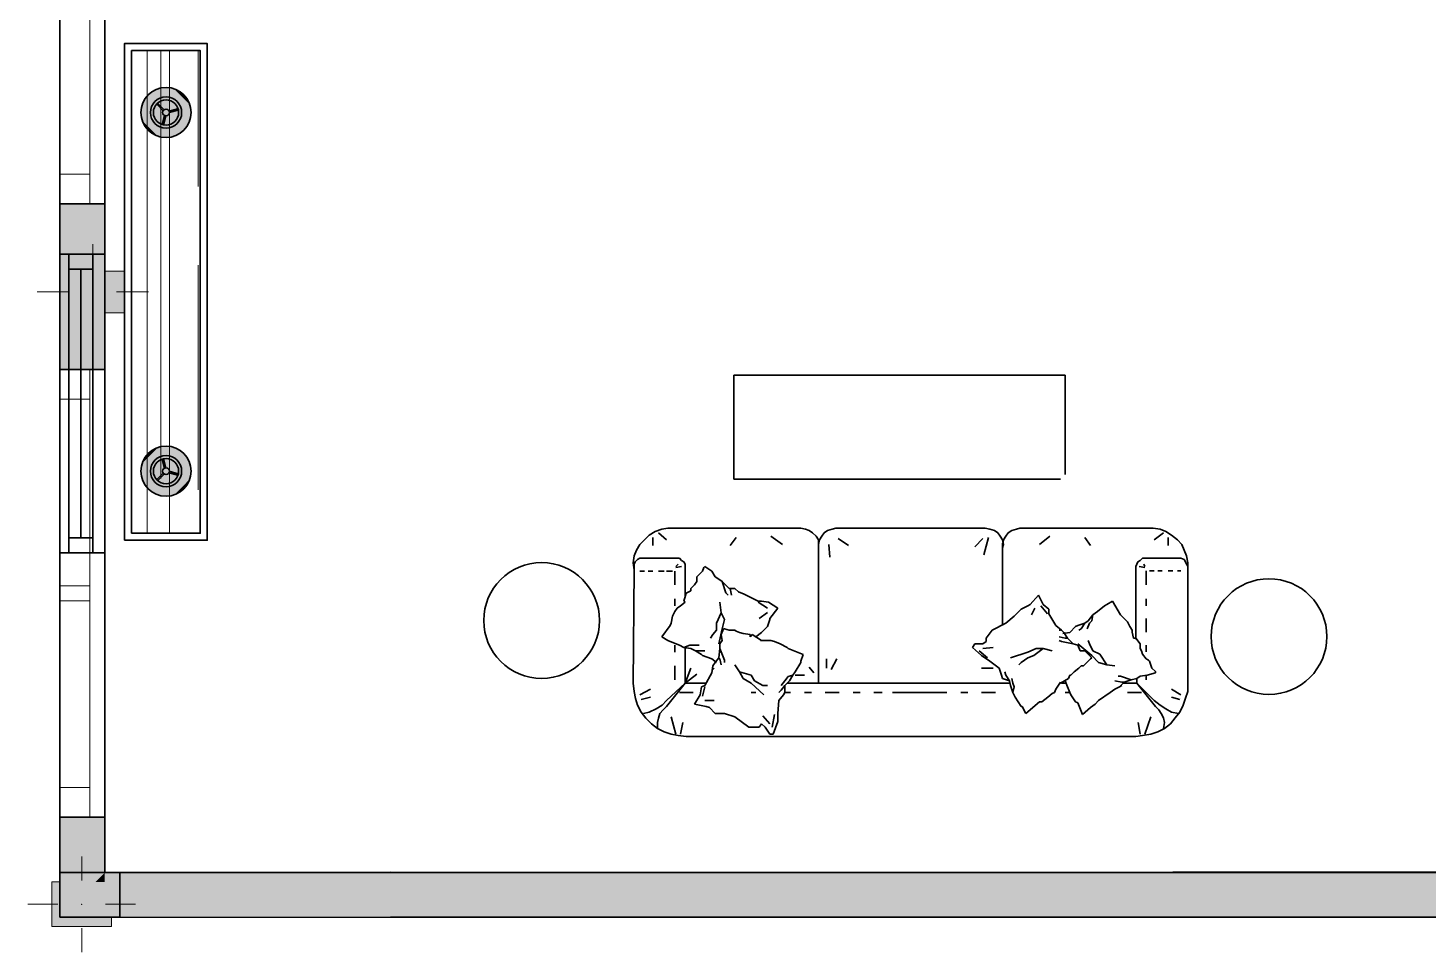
# Model space of a CAD drawing. Header units: millimetres. Extents: x -234375 to -184638, y -91483 to -70216.
# Drawn here: x -233945 to -229259, y -88902 to -85807 of the extents above; entities that cross this region are included whole.
import ezdxf

# ---------------------------------------------------------------- set-up
doc = ezdxf.new("R2010")
doc.units = ezdxf.units.MM
doc.header["$MEASUREMENT"] = 0
for name, color, linetype, lineweight in [('New_0_Pen_No__22', 8, 'Continuous', 35), ('New_0_Pen_No__7', 7, 'Continuous', 35), ('New_Archicad Windows_Pen_No__27', 7, 'Continuous', 35), ('New_Drawing & Figure_Pen_No__13', 54, 'Continuous', 18), ('New_Drawing & Figure_Pen_No__22', 8, 'Continuous', 35), ('New_Drawing & Figure_Pen_No__7', 7, 'Continuous', 35), ('New_Structural - Bearing_Pen_No__1', 7, 'Continuous', 13), ('New_Structural - Bearing_Pen_No__27', 7, 'Continuous', 35)]:
    doc.layers.add(name, color=color, linetype=linetype, lineweight=lineweight)
doc.layers.add('New_Archicad Windows', color=7, linetype='Continuous')
doc.layers.add('New_Structural - Bearing', color=7, linetype='Continuous')
for name, color, linetype, lineweight, true_color in [('New_Archicad Windows_Pen_No__23', 30, 'Continuous', 20, 0xff6600), ('New_Archicad Windows_Pen_No__3', 30, 'Continuous', 18, 0xff6600), ('New_Drawing & Figure_Pen_No__14', 42, 'Continuous', 18, 0xbd8b17), ('New_Structural - Bearing_Pen_No__160', 33, 'Continuous', 20, 0xb4a35c)]:
    doc.layers.add(name, color=color, linetype=linetype, lineweight=lineweight, true_color=true_color)

# ---------------------------------------------------------------- blocks, each defined once
blk = doc.blocks.new('Wall_37', base_point=(-220369.5, -88784.1))
at = {"layer": 'New_Structural - Bearing_Pen_No__160', "linetype": 'Continuous', "lineweight": 0, "true_color": 0x5a512e}
for points in [[(-233688.2, -88635.8), (-233838.2, -88635.9), (-233838.2, -88666.7), (-233719.1, -88666.7)], [(-233719.1, -88666.7), (-233688.2, -88666.7), (-233688.2, -88635.8)], [(-228755.4, -88635.2), (-233688.2, -88635.8), (-233688.2, -88666.7), (-233665.2, -88666.7), (-233665.2, -88785.8), (-227734.6, -88785.1), (-227734.7, -88635.1), (-228605.5, -88635.2), (-228605.5, -88784.8), (-228755.3, -88784.8)]]:
    blk.add_hatch(color=59, dxfattribs=at).paths.add_polyline_path(points)
at = {"layer": 'New_Structural - Bearing_Pen_No__27', "color": 7, "linetype": 'Continuous', "lineweight": 35, "flags": 128}
for points in [[(-233838.2, -88666.7), (-233838.2, -88635.9)], [(-228755.4, -88635.2), (-233688.2, -88635.8)], [(-233665.2, -88785.8), (-227734.6, -88785.1)]]:
    blk.add_lwpolyline(points, dxfattribs=at)
blk = doc.blocks.new('2-Sash Sliding Window_3')
at = {"layer": 'New_Archicad Windows_Pen_No__23', "color": 30, "linetype": 'Continuous', "lineweight": 20, "true_color": 0xff6600}
for p, q in [((-750, 0), (-650, 0)), ((-650, 0), (-650, -100)), ((-25, -100), (-25, 0)), ((-25, 0), (25, 0)), ((-25, 0), (25, 0)), ((25, 0), (25, -100)), ((650, -100), (650, 0)), ((650, 0), (750, 0)), ((-650, -100), (-750, -100)), ((25, -100), (-25, -100)), ((25, -100), (-25, -100)), ((750, -100), (650, -100))]:
    blk.add_line(p, q, dxfattribs=at)
at = {"layer": 'New_Archicad Windows_Pen_No__27', "color": 7, "linetype": 'Continuous', "lineweight": 35}
for p, q in [((-750, 0), (-750, 50)), ((750, 0), (750, 50)), ((-750, -100), (-750, 0)), ((-750, -100), (-750, 0)), ((750, -100), (750, 0)), ((750, -100), (750, 0))]:
    blk.add_line(p, q, dxfattribs=at)
at = {"layer": 'New_Archicad Windows_Pen_No__3', "color": 30, "linetype": 'Continuous', "lineweight": 18, "true_color": 0xff6600}
for p, q in [((-750, 50), (750, 50)), ((-650, 0), (-25, 0)), ((25, 0), (650, 0)), ((-750, -100), (750, -100)), ((-25, -100), (-650, -100)), ((650, -100), (25, -100))]:
    blk.add_line(p, q, dxfattribs=at)
blk = doc.blocks.new('Wall_49', base_point=(-233838.3, -84272.7))
at = {"layer": 'New_Structural - Bearing_Pen_No__160', "linetype": 'Continuous', "lineweight": 0, "true_color": 0x5a512e}
for points in [[(-233838.3, -84421.5), (-233838.3, -84422.7), (-233688.3, -84422.7), (-233689.4, -84421.5)], [(-233838.3, -84422.7), (-233838.3, -84896.2), (-233688.3, -84896.2), (-233688.3, -84422.7)], [(-233689.4, -84421.5), (-233688.3, -84422.7), (-233688.3, -84421.5)], [(-233838.3, -86396.2), (-233838.2, -86950.5), (-233688.2, -86950.5), (-233688.3, -86760.9), (-233834.5, -86760.9), (-233834.5, -86620.9), (-233688.3, -86620.9), (-233688.3, -86396.2)], [(-233838.2, -88450.5), (-233838.2, -88635.9), (-233688.2, -88635.8), (-233688.2, -88450.5)]]:
    blk.add_hatch(color=59, dxfattribs=at).paths.add_polyline_path(points)
at = {"layer": 'New_Structural - Bearing_Pen_No__27', "color": 7, "linetype": 'Continuous', "lineweight": 35}
for p, q in [((-233838.3, -84896.2), (-233738.3, -84896.2)), ((-233738.3, -84896.2), (-233688.3, -84896.2)), ((-233838.3, -86396.2), (-233738.3, -86396.2)), ((-233738.3, -86396.2), (-233688.3, -86396.2)), ((-233838.2, -86950.5), (-233738.2, -86950.5)), ((-233738.2, -86950.5), (-233688.2, -86950.5)), ((-233838.2, -88450.5), (-233738.2, -88450.5)), ((-233738.2, -88450.5), (-233688.2, -88450.5))]:
    blk.add_line(p, q, dxfattribs=at)
at = {"layer": 'New_Structural - Bearing_Pen_No__27', "color": 7, "linetype": 'Continuous', "lineweight": 35, "flags": 128}
for points in [[(-233838.3, -84421.5), (-233838.3, -84896.2)], [(-233688.3, -84896.2), (-233688.3, -84422.7)], [(-233838.3, -86396.2), (-233838.2, -86950.5)], [(-233688.3, -86620.9), (-233688.3, -86396.2)], [(-233688.2, -86950.5), (-233688.3, -86760.9)], [(-233838.2, -88450.5), (-233838.2, -88635.9)], [(-233688.2, -88635.8), (-233688.2, -88450.5)]]:
    blk.add_lwpolyline(points, dxfattribs=at)
at = {"layer": 'New_Archicad Windows', "color": 21, "linetype": 'Continuous', "lineweight": 18, "true_color": 0xff9955, "xscale": -0.9999999999999997, "zscale": 1000, "rotation": 270.000804812219}
blk.add_blockref('2-Sash Sliding Window_3', (-233738.3, -85646.2), dxfattribs=at)
at = {"layer": 'New_Archicad Windows', "color": 21, "linetype": 'Continuous', "lineweight": 18, "true_color": 0xff9955, "zscale": 1000, "rotation": 270.000804812219}
blk.add_blockref('2-Sash Sliding Window_3', (-233738.2, -87700.5), dxfattribs=at)
blk = doc.blocks.new('Column_51', base_point=(-233765.2, -88741.7))
at = {"layer": 'New_Structural - Bearing_Pen_No__160', "linetype": 'Continuous', "lineweight": 0, "true_color": 0x5a512e}
for points in [[(-233865.2, -88666.7), (-233865.2, -88816.7), (-233665.2, -88816.7), (-233665.2, -88785.8), (-233688.2, -88785.8), (-233838.2, -88785.9), (-233838.2, -88666.7)], [(-233838.2, -88785.9), (-233688.2, -88785.8), (-233688.2, -88666.7), (-233719.1, -88666.7)], [(-233719.1, -88666.7), (-233838.2, -88666.7), (-233838.2, -88785.9)], [(-233665.2, -88666.7), (-233688.2, -88666.7), (-233688.2, -88785.8), (-233665.2, -88785.8)]]:
    blk.add_hatch(color=59, dxfattribs=at).paths.add_polyline_path(points)
at = {"layer": 'New_Structural - Bearing_Pen_No__1', "color": 7, "linetype": 'Continuous', "lineweight": 13}
for p, q in [((-233765.2, -88661.7), (-233765.2, -88581.7)), ((-233845.2, -88741.7), (-233945.2, -88741.7)), ((-233685.2, -88741.7), (-233585.2, -88741.7)), ((-233765.2, -88821.7), (-233765.2, -88901.7))]:
    blk.add_line(p, q, dxfattribs=at)
at = {"layer": 'New_Structural - Bearing_Pen_No__1', "color": 7, "linetype": 'Continuous', "lineweight": 13, "flags": 128}
blk.add_lwpolyline([(-233838.2, -88666.7), (-233865.2, -88666.7), (-233865.2, -88816.7), (-233665.2, -88816.7), (-233665.2, -88785.8)], dxfattribs=at)
at = {"layer": 'New_Structural - Bearing_Pen_No__1', "color": 7, "linetype": 'Continuous', "lineweight": 13}
blk.add_point((-233765.2, -88741.7), dxfattribs=at)
blk = doc.blocks.new('Column_57', base_point=(-233728.4, -86690.9))
at = {"layer": 'New_Structural - Bearing_Pen_No__160', "linetype": 'Continuous', "lineweight": 0, "true_color": 0x5a512e}
for points in [[(-233834.5, -86620.9), (-233834.5, -86760.9), (-233688.3, -86760.9), (-233688.3, -86620.9)], [(-233688.3, -86620.9), (-233688.3, -86760.9), (-233622.2, -86760.9), (-233622.2, -86620.9)]]:
    blk.add_hatch(color=59, dxfattribs=at).paths.add_polyline_path(points)
at = {"layer": 'New_Structural - Bearing_Pen_No__1', "color": 7, "linetype": 'Continuous', "lineweight": 13}
for p, q in [((-233728.4, -86610.9), (-233728.4, -86530.9)), ((-233808.4, -86690.9), (-233914.5, -86690.9)), ((-233648.4, -86690.9), (-233542.2, -86690.8)), ((-233728.4, -86770.9), (-233728.4, -86850.9))]:
    blk.add_line(p, q, dxfattribs=at)
at = {"layer": 'New_Structural - Bearing_Pen_No__1', "color": 7, "linetype": 'Continuous', "lineweight": 13, "flags": 128}
blk.add_lwpolyline([(-233688.3, -86760.9), (-233622.2, -86760.9), (-233622.2, -86620.9), (-233688.3, -86620.9)], dxfattribs=at)
at = {"layer": 'New_Structural - Bearing_Pen_No__1', "color": 7, "linetype": 'Continuous', "lineweight": 13}
blk.add_point((-233728.4, -86690.9), dxfattribs=at)

msp = doc.modelspace()

# ---------------------------------------------------------------- hatches: boundary and pattern name
at = {"layer": 'New_0_Pen_No__22', "linetype": 'Continuous', "lineweight": 35}
for points in [[(-233543, -86031), (-233552.5, -86042.7), (-233424.2, -86149.8)], [(-233531.3, -86020.7), (-233543, -86031), (-233413.9, -86138)], [(-233413.9, -86138), (-233543, -86031), (-233424.2, -86149.8)], [(-233517.3, -86013.4), (-233531.3, -86020.7), (-233406.6, -86124.1)], [(-233406.6, -86124.1), (-233531.3, -86020.7), (-233413.9, -86138)], [(-233502.7, -86008.2), (-233517.3, -86013.4), (-233401.5, -86109.4)], [(-233401.5, -86109.4), (-233517.3, -86013.4), (-233406.6, -86124.1)], [(-233487.3, -86006.8), (-233502.7, -86008.2), (-233399.3, -86094)], [(-233399.3, -86094), (-233502.7, -86008.2), (-233401.5, -86109.4)], [(-233471.9, -86006.8), (-233487.3, -86006.8), (-233400, -86078.6)], [(-233400, -86078.6), (-233487.3, -86006.8), (-233399.3, -86094)], [(-233456.5, -86010.4), (-233471.9, -86006.8), (-233403.7, -86063.9)], [(-233403.7, -86063.9), (-233471.9, -86006.8), (-233400, -86078.6)], [(-233442.5, -86017), (-233456.5, -86010.4), (-233409.5, -86049.3)], [(-233409.5, -86049.3), (-233456.5, -86010.4), (-233403.7, -86063.9)], [(-233429.3, -86025.8), (-233442.5, -86017), (-233418.3, -86036.8)], [(-233418.3, -86036.8), (-233442.5, -86017), (-233409.5, -86049.3)], [(-233565, -86071.3), (-233567.2, -86086.7), (-233463.8, -86172.5)], [(-233463.8, -86172.5), (-233567.2, -86086.7), (-233479.2, -86174.7)], [(-233567.2, -86086.7), (-233566.5, -86102.1), (-233479.2, -86174.7)], [(-233560.6, -86056.6), (-233565, -86071.3), (-233449.1, -86167.4)], [(-233449.1, -86167.4), (-233565, -86071.3), (-233463.8, -86172.5)], [(-233552.5, -86042.7), (-233560.6, -86056.6), (-233435.9, -86160)], [(-233435.9, -86160), (-233560.6, -86056.6), (-233449.1, -86167.4)], [(-233424.2, -86149.8), (-233552.5, -86042.7), (-233435.9, -86160)], [(-233479.2, -86174.7), (-233566.5, -86102.1), (-233495.3, -86174)], [(-233566.5, -86102.1), (-233562.8, -86117.5), (-233495.3, -86174)], [(-233495.3, -86174), (-233562.8, -86117.5), (-233510, -86170.3)], [(-233562.8, -86117.5), (-233556.9, -86131.4), (-233510, -86170.3)], [(-233510, -86170.3), (-233556.9, -86131.4), (-233524.7, -86163.7)], [(-233556.9, -86131.4), (-233548.1, -86143.9), (-233524.7, -86163.7)], [(-233524.7, -86163.7), (-233548.1, -86143.9), (-233537.1, -86154.9)], [(-233463.7, -87209.4), (-233479.1, -87207.2), (-233567.1, -87295.2)], [(-233567.1, -87295.2), (-233479.1, -87207.2), (-233566.4, -87279.8)], [(-233564.9, -87310.6), (-233463.7, -87209.4), (-233567.1, -87295.2)], [(-233479.1, -87207.2), (-233495.3, -87208), (-233566.4, -87279.8)], [(-233566.4, -87279.8), (-233495.3, -87208), (-233562.7, -87264.4)], [(-233449.1, -87214.6), (-233463.7, -87209.4), (-233564.9, -87310.6)], [(-233495.3, -87208), (-233509.9, -87211.6), (-233562.7, -87264.4)], [(-233562.7, -87264.4), (-233509.9, -87211.6), (-233556.9, -87250.5)], [(-233509.9, -87211.6), (-233524.6, -87218.2), (-233556.9, -87250.5)], [(-233560.5, -87325.3), (-233449.1, -87214.6), (-233564.9, -87310.6)], [(-233435.9, -87221.9), (-233449.1, -87214.6), (-233560.5, -87325.3)], [(-233552.5, -87339.2), (-233435.9, -87221.9), (-233560.5, -87325.3)], [(-233556.9, -87250.5), (-233524.6, -87218.2), (-233548.1, -87238)], [(-233424.1, -87232.2), (-233435.9, -87221.9), (-233552.5, -87339.2)], [(-233542.9, -87351), (-233424.1, -87232.2), (-233552.5, -87339.2)], [(-233524.6, -87218.2), (-233537.1, -87227), (-233548.1, -87238)], [(-233413.9, -87243.9), (-233424.1, -87232.2), (-233542.9, -87351)], [(-233531.2, -87361.2), (-233413.9, -87243.9), (-233542.9, -87351)], [(-233406.5, -87257.8), (-233413.9, -87243.9), (-233531.2, -87361.2)], [(-233517.3, -87368.6), (-233406.5, -87257.8), (-233531.2, -87361.2)], [(-233401.4, -87272.5), (-233406.5, -87257.8), (-233517.3, -87368.6)], [(-233502.6, -87373.7), (-233401.4, -87272.5), (-233517.3, -87368.6)], [(-233399.2, -87287.9), (-233401.4, -87272.5), (-233502.6, -87373.7)], [(-233487.2, -87375.9), (-233399.2, -87287.9), (-233502.6, -87373.7)], [(-233399.9, -87303.3), (-233399.2, -87287.9), (-233487.2, -87375.9)], [(-233471.8, -87375.2), (-233399.9, -87303.3), (-233487.2, -87375.9)], [(-233403.6, -87318), (-233399.9, -87303.3), (-233471.8, -87375.2)], [(-233456.4, -87371.5), (-233403.6, -87318), (-233471.8, -87375.2)], [(-233409.5, -87332.6), (-233403.6, -87318), (-233456.4, -87371.5)], [(-233442.5, -87364.9), (-233409.5, -87332.6), (-233456.4, -87371.5)], [(-233418.3, -87345.1), (-233409.5, -87332.6), (-233442.5, -87364.9)], [(-233429.3, -87356.1), (-233418.3, -87345.1), (-233442.5, -87364.9)]]:
    msp.add_hatch(color=8, dxfattribs=at).paths.add_polyline_path(points)
at = {"layer": 'New_Drawing & Figure_Pen_No__22', "linetype": 'Continuous', "lineweight": 35}
for points in [[(-233543, -86031), (-233552.5, -86042.7), (-233424.2, -86149.8)], [(-233531.3, -86020.7), (-233543, -86031), (-233413.9, -86138)], [(-233413.9, -86138), (-233543, -86031), (-233424.2, -86149.8)], [(-233517.3, -86013.4), (-233531.3, -86020.7), (-233406.6, -86124.1)], [(-233406.6, -86124.1), (-233531.3, -86020.7), (-233413.9, -86138)], [(-233502.7, -86008.2), (-233517.3, -86013.4), (-233401.5, -86109.4)], [(-233401.5, -86109.4), (-233517.3, -86013.4), (-233406.6, -86124.1)], [(-233487.3, -86006.8), (-233502.7, -86008.2), (-233399.3, -86094)], [(-233399.3, -86094), (-233502.7, -86008.2), (-233401.5, -86109.4)], [(-233471.9, -86006.8), (-233487.3, -86006.8), (-233400, -86078.6)], [(-233400, -86078.6), (-233487.3, -86006.8), (-233399.3, -86094)], [(-233456.5, -86010.4), (-233471.9, -86006.8), (-233403.7, -86063.9)], [(-233403.7, -86063.9), (-233471.9, -86006.8), (-233400, -86078.6)], [(-233442.5, -86017), (-233456.5, -86010.4), (-233409.5, -86049.3)], [(-233409.5, -86049.3), (-233456.5, -86010.4), (-233403.7, -86063.9)], [(-233429.3, -86025.8), (-233442.5, -86017), (-233418.3, -86036.8)], [(-233418.3, -86036.8), (-233442.5, -86017), (-233409.5, -86049.3)], [(-233565, -86071.3), (-233567.2, -86086.7), (-233463.8, -86172.5)], [(-233463.8, -86172.5), (-233567.2, -86086.7), (-233479.2, -86174.7)], [(-233567.2, -86086.7), (-233566.5, -86102.1), (-233479.2, -86174.7)], [(-233560.6, -86056.6), (-233565, -86071.3), (-233449.1, -86167.4)], [(-233449.1, -86167.4), (-233565, -86071.3), (-233463.8, -86172.5)], [(-233552.5, -86042.7), (-233560.6, -86056.6), (-233435.9, -86160)], [(-233435.9, -86160), (-233560.6, -86056.6), (-233449.1, -86167.4)], [(-233424.2, -86149.8), (-233552.5, -86042.7), (-233435.9, -86160)], [(-233479.2, -86174.7), (-233566.5, -86102.1), (-233495.3, -86174)], [(-233566.5, -86102.1), (-233562.8, -86117.5), (-233495.3, -86174)], [(-233495.3, -86174), (-233562.8, -86117.5), (-233510, -86170.3)], [(-233562.8, -86117.5), (-233556.9, -86131.4), (-233510, -86170.3)], [(-233510, -86170.3), (-233556.9, -86131.4), (-233524.7, -86163.7)], [(-233556.9, -86131.4), (-233548.1, -86143.9), (-233524.7, -86163.7)], [(-233524.7, -86163.7), (-233548.1, -86143.9), (-233537.1, -86154.9)], [(-233463.7, -87209.4), (-233479.1, -87207.2), (-233567.1, -87295.2)], [(-233567.1, -87295.2), (-233479.1, -87207.2), (-233566.4, -87279.8)], [(-233564.9, -87310.6), (-233463.7, -87209.4), (-233567.1, -87295.2)], [(-233479.1, -87207.2), (-233495.3, -87208), (-233566.4, -87279.8)], [(-233566.4, -87279.8), (-233495.3, -87208), (-233562.7, -87264.4)], [(-233449.1, -87214.6), (-233463.7, -87209.4), (-233564.9, -87310.6)], [(-233495.3, -87208), (-233509.9, -87211.6), (-233562.7, -87264.4)], [(-233562.7, -87264.4), (-233509.9, -87211.6), (-233556.9, -87250.5)], [(-233509.9, -87211.6), (-233524.6, -87218.2), (-233556.9, -87250.5)], [(-233560.5, -87325.3), (-233449.1, -87214.6), (-233564.9, -87310.6)], [(-233435.9, -87221.9), (-233449.1, -87214.6), (-233560.5, -87325.3)], [(-233552.5, -87339.2), (-233435.9, -87221.9), (-233560.5, -87325.3)], [(-233556.9, -87250.5), (-233524.6, -87218.2), (-233548.1, -87238)], [(-233424.1, -87232.2), (-233435.9, -87221.9), (-233552.5, -87339.2)], [(-233542.9, -87351), (-233424.1, -87232.2), (-233552.5, -87339.2)], [(-233524.6, -87218.2), (-233537.1, -87227), (-233548.1, -87238)], [(-233413.9, -87243.9), (-233424.1, -87232.2), (-233542.9, -87351)], [(-233531.2, -87361.2), (-233413.9, -87243.9), (-233542.9, -87351)], [(-233406.5, -87257.8), (-233413.9, -87243.9), (-233531.2, -87361.2)], [(-233517.3, -87368.6), (-233406.5, -87257.8), (-233531.2, -87361.2)], [(-233401.4, -87272.5), (-233406.5, -87257.8), (-233517.3, -87368.6)], [(-233502.6, -87373.7), (-233401.4, -87272.5), (-233517.3, -87368.6)], [(-233399.2, -87287.9), (-233401.4, -87272.5), (-233502.6, -87373.7)], [(-233487.2, -87375.9), (-233399.2, -87287.9), (-233502.6, -87373.7)], [(-233399.9, -87303.3), (-233399.2, -87287.9), (-233487.2, -87375.9)], [(-233471.8, -87375.2), (-233399.9, -87303.3), (-233487.2, -87375.9)], [(-233403.6, -87318), (-233399.9, -87303.3), (-233471.8, -87375.2)], [(-233456.4, -87371.5), (-233403.6, -87318), (-233471.8, -87375.2)], [(-233409.5, -87332.6), (-233403.6, -87318), (-233456.4, -87371.5)], [(-233442.5, -87364.9), (-233409.5, -87332.6), (-233456.4, -87371.5)], [(-233418.3, -87345.1), (-233409.5, -87332.6), (-233442.5, -87364.9)], [(-233429.3, -87356.1), (-233418.3, -87345.1), (-233442.5, -87364.9)]]:
    msp.add_hatch(color=8, dxfattribs=at).paths.add_polyline_path(points)

# ---------------------------------------------------------------- linework, layer by layer
at = {"layer": 'New_0_Pen_No__7', "color": 7, "linetype": 'Continuous', "lineweight": 35}
for p, q in [((-233838.3, -86564.9), (-233838.4, -85418.8)), ((-233688.3, -86564.9), (-233688.4, -85418.8)), ((-233688.3, -86564.9), (-233838.4, -86564.9)), ((-233688.3, -87564.9), (-233838.3, -87564.9)), ((-233838.2, -88634.9), (-233838.3, -87564.9)), ((-233688.2, -88634.9), (-233688.3, -87564.9)), ((-232732.4, -88634.8), (-233688.2, -88634.9)), ((-230017.7, -88634.7), (-232732.4, -88634.9)), ((-226674.6, -88634.4), (-230113.2, -88634.7)), ((-232732.3, -88785.2), (-229582.3, -88784.9)), ((-229740.5, -88784.9), (-227065.8, -88784.7))]:
    msp.add_line(p, q, dxfattribs=at)
msp.add_lwpolyline([(-233838.2, -88785.2), (-233838.2, -88635.2), (-233638.2, -88635.2), (-233638.2, -88785.2)], close=True, dxfattribs=at)
for centre, radius in [((-233483.2, -86090), 84), ((-233483.2, -86090), 52.4), ((-233483.2, -86090), 42.2), ((-233483.2, -86090), 11.4), ((-233483.2, -87291.2), 84), ((-233483.2, -87291.2), 52.4), ((-233483.2, -87291.2), 42.2), ((-233483.2, -87291.2), 11.4)]:
    msp.add_circle(centre, radius, dxfattribs=at)
at = {"layer": 'New_Drawing & Figure_Pen_No__13', "color": 54, "linetype": 'Continuous', "lineweight": 18}
for p, q in [((-233688.3, -88040.9), (-233688.2, -88634.9)), ((-233688.2, -88634.9), (-231900.7, -88634.8)), ((-231900.7, -88634.8), (-230113.2, -88634.7)), ((-230241.5, -88634.8), (-228605.5, -88634.8))]:
    msp.add_line(p, q, dxfattribs=at)
at = {"layer": 'New_Drawing & Figure_Pen_No__14', "color": 42, "linetype": 'Continuous', "lineweight": 18, "true_color": 0xbd8b17}
for points in [[(-233545.9, -85882.8), (-233545.9, -87499.1)], [(-233500.5, -85882.8), (-233500.4, -87315.8)], [(-233471.9, -85882.8), (-233471.8, -87499.1)], [(-233375.1, -85882.8), (-233375, -86338.2)], [(-233375, -86601.5), (-233375, -87353.2)]]:
    msp.add_lwpolyline(points, dxfattribs=at)
at = {"layer": 'New_Drawing & Figure_Pen_No__7', "color": 7, "linetype": 'Continuous', "lineweight": 35}
for p, q in [((-233838.3, -86564.9), (-233838.4, -85418.8)), ((-233688.3, -86564.9), (-233688.4, -85418.8)), ((-233688.3, -86564.9), (-233838.4, -86564.9)), ((-233838.4, -86564.9), (-233838.3, -87564.9)), ((-233808.4, -86564.9), (-233808.3, -87564.9)), ((-233728.4, -86564.9), (-233728.3, -87564.9)), ((-233688.4, -86564.9), (-233688.3, -87564.9)), ((-233808.4, -86614.9), (-233728.4, -86614.9)), ((-233768.4, -86614.9), (-233768.3, -87514.9)), ((-231582.3, -86969.4), (-230473.5, -86969.3)), ((-231582.3, -87318.3), (-231582.3, -86969.4)), ((-230473.5, -86969.3), (-230473.5, -87302.7)), ((-230489, -87318.2), (-231582.3, -87318.3)), ((-231846.3, -87493.8), (-231823, -87486)), ((-231823, -87486), (-231846.3, -87493.8)), ((-231823, -87486), (-231803.6, -87482.2)), ((-231803.6, -87482.2), (-231823, -87486)), ((-231803.6, -87482.2), (-231357.8, -87482.1)), ((-231357.8, -87482.1), (-231803.6, -87482.2)), ((-231357.8, -87482.1), (-231342.3, -87486)), ((-231342.3, -87486), (-231357.8, -87482.1)), ((-231342.3, -87486), (-231330.6, -87489.9)), ((-231330.6, -87489.9), (-231342.3, -87486)), ((-231330.6, -87489.9), (-231319, -87497.6)), ((-231319, -87497.6), (-231330.6, -87489.9)), ((-231280.2, -87497.6), (-231268.6, -87489.9)), ((-231280.2, -87497.6), (-231268.6, -87489.9)), ((-231268.6, -87489.9), (-231253.1, -87486)), ((-231268.6, -87489.9), (-231253.1, -87486)), ((-231253.1, -87486), (-231241.5, -87482.1)), ((-231253.1, -87486), (-231241.5, -87482.1)), ((-231241.5, -87482.1), (-231067, -87482.1)), ((-231067, -87482.1), (-231241.5, -87482.1)), ((-231067, -87482.1), (-230741.4, -87482.1)), ((-230741.4, -87482.1), (-231067, -87482.1)), ((-230741.4, -87482.1), (-230725.8, -87485.9)), ((-230725.8, -87485.9), (-230741.4, -87482.1)), ((-230725.8, -87485.9), (-230710.3, -87489.8)), ((-230710.3, -87489.8), (-230725.8, -87485.9)), ((-230710.3, -87489.8), (-230698.7, -87497.6)), ((-230698.7, -87497.6), (-230710.3, -87489.8)), ((-230663.8, -87497.6), (-230652.2, -87489.8)), ((-230663.8, -87497.6), (-230652.2, -87489.8)), ((-230652.2, -87489.8), (-230636.7, -87485.9)), ((-230652.2, -87489.8), (-230636.7, -87485.9)), ((-230636.7, -87485.9), (-230625, -87482.1)), ((-230636.7, -87485.9), (-230625, -87482.1)), ((-230625, -87482.1), (-230179.2, -87482)), ((-230179.2, -87482), (-230625, -87482.1)), ((-230179.2, -87482), (-230155.9, -87485.9)), ((-230155.9, -87485.9), (-230179.2, -87482)), ((-230155.9, -87485.9), (-230136.6, -87493.6)), ((-230136.6, -87493.6), (-230155.9, -87485.9)), ((-230136.6, -87493.6), (-230117.2, -87505.3)), ((-230117.2, -87505.3), (-230136.6, -87493.6)), ((-233728.3, -87514.9), (-233808.3, -87514.9)), ((-231908.3, -87555.8), (-231896.7, -87536.4)), ((-231896.7, -87536.4), (-231908.3, -87555.8)), ((-231896.7, -87536.4), (-231881.1, -87520.9)), ((-231881.1, -87520.9), (-231896.7, -87536.4)), ((-231881.1, -87520.9), (-231865.6, -87505.4)), ((-231865.6, -87505.4), (-231881.1, -87520.9)), ((-231865.6, -87505.4), (-231846.3, -87493.8)), ((-231846.3, -87493.8), (-231865.6, -87505.4)), ((-231854, -87540.3), (-231854, -87513.2)), ((-231807.5, -87520.9), (-231834.6, -87497.7)), ((-231594.3, -87540.3), (-231574.9, -87513.2)), ((-231419.8, -87536.4), (-231458.6, -87509.3)), ((-231319, -87497.6), (-231307.4, -87509.3)), ((-231307.4, -87509.3), (-231319, -87497.6)), ((-231307.4, -87509.3), (-231299.6, -87520.9)), ((-231299.6, -87520.9), (-231307.4, -87509.3)), ((-231299.6, -87536.4), (-231295.7, -87520.9)), ((-231299.6, -87520.9), (-231299.6, -87536.4)), ((-231299.6, -87536.4), (-231299.6, -87520.9)), ((-231299.6, -87536.4), (-231295.7, -87520.9)), ((-231299.6, -87532.5), (-231299.6, -88001.6)), ((-231299.6, -87548), (-231299.6, -87536.4)), ((-231299.6, -87548), (-231299.6, -87536.4)), ((-231295.7, -87520.9), (-231288, -87509.3)), ((-231295.7, -87520.9), (-231288, -87509.3)), ((-231288, -87509.3), (-231280.2, -87497.6)), ((-231288, -87509.3), (-231280.2, -87497.6)), ((-231264.7, -87536.4), (-231260.8, -87579)), ((-231233.7, -87517), (-231198.8, -87540.3)), ((-230749.1, -87517), (-230776.2, -87544.1)), ((-230729.7, -87513.1), (-230745.2, -87571.2)), ((-230698.7, -87497.6), (-230690.9, -87509.2)), ((-230690.9, -87509.2), (-230698.7, -87497.6)), ((-230690.9, -87509.2), (-230683.2, -87520.8)), ((-230683.2, -87520.8), (-230690.9, -87509.2)), ((-230683.2, -87520.8), (-230681.3, -87528.6)), ((-230679.3, -87536.3), (-230683.2, -87520.8)), ((-230683.2, -87536.3), (-230679.3, -87520.8)), ((-230683.2, -87532.5), (-230683.2, -87807.7)), ((-230683.2, -87548), (-230679.3, -87536.3)), ((-230683.2, -87548), (-230683.2, -87536.3)), ((-230681.3, -87528.6), (-230679.3, -87520.8)), ((-230679.3, -87520.8), (-230671.6, -87509.2)), ((-230679.3, -87520.8), (-230671.6, -87509.2)), ((-230671.6, -87509.2), (-230663.8, -87497.6)), ((-230671.6, -87509.2), (-230663.8, -87497.6)), ((-230559.1, -87536.3), (-230524.2, -87509.2)), ((-230388.5, -87540.2), (-230407.9, -87513.1)), ((-230175.3, -87520.8), (-230144.3, -87497.5)), ((-230128.8, -87540.2), (-230128.8, -87513)), ((-230117.2, -87505.3), (-230097.8, -87520.8)), ((-230097.8, -87520.8), (-230117.2, -87505.3)), ((-230097.8, -87520.8), (-230082.3, -87536.3)), ((-230082.3, -87536.3), (-230097.8, -87520.8)), ((-230082.3, -87536.3), (-230074.5, -87555.7)), ((-230074.5, -87555.7), (-230082.3, -87536.3)), ((-233688.3, -87564.9), (-233838.3, -87564.9)), ((-233838.2, -88634.9), (-233838.3, -87564.9)), ((-233688.2, -88634.9), (-233688.3, -87564.9)), ((-231919.9, -87598.5), (-231916, -87575.2)), ((-231916, -87575.2), (-231919.9, -87598.5)), ((-231916, -87575.2), (-231908.3, -87555.8)), ((-231908.3, -87555.8), (-231916, -87575.2)), ((-231912.2, -87594.6), (-231904.4, -87586.8)), ((-231904.4, -87586.8), (-231896.7, -87583)), ((-231896.7, -87583), (-231888.9, -87583)), ((-231888.9, -87583), (-231877.3, -87583)), ((-231877.3, -87583), (-231784.2, -87583)), ((-231784.2, -87583), (-231772.6, -87583)), ((-231772.6, -87583), (-231764.8, -87583)), ((-231764.8, -87583), (-231757.1, -87590.7)), ((-230221.8, -87590.6), (-230214.1, -87582.8)), ((-230214.1, -87582.8), (-230206.3, -87582.8)), ((-230206.3, -87582.8), (-230198.6, -87582.8)), ((-230198.6, -87582.8), (-230101.7, -87582.8)), ((-230101.7, -87582.8), (-230093.9, -87582.8)), ((-230093.9, -87582.8), (-230086.1, -87582.8)), ((-230086.1, -87582.8), (-230074.5, -87586.7)), ((-230074.5, -87555.7), (-230066.8, -87575.1)), ((-230066.8, -87575.1), (-230074.5, -87555.7)), ((-230074.5, -87586.7), (-230070.6, -87594.4)), ((-230066.8, -87575.1), (-230062.9, -87598.3)), ((-230062.9, -87598.3), (-230066.8, -87575.1)), ((-231916, -87621.7), (-231919.9, -87598.5)), ((-231919.9, -87598.5), (-231916, -87621.7)), ((-231919.9, -88001.7), (-231916, -87621.7)), ((-231919.9, -88001.7), (-231916, -87621.7)), ((-231916, -87602.4), (-231912.2, -87594.6)), ((-231916, -87610.1), (-231916, -87602.4)), ((-231916, -87621.7), (-231916, -87610.1)), ((-231896.6, -87625.6), (-231881.1, -87625.6)), ((-231869.5, -87625.6), (-231854, -87625.6)), ((-231834.6, -87625.6), (-231815.2, -87625.6)), ((-231807.5, -87625.6), (-231788.1, -87625.6)), ((-231780.3, -87625.6), (-231780.3, -87672.1)), ((-231776.5, -87610.1), (-231768.7, -87602.3)), ((-231776.5, -87614), (-231757.1, -87610.1)), ((-231757.1, -87590.7), (-231749.3, -87594.6)), ((-231749.3, -87594.6), (-231745.5, -87602.3)), ((-231745.5, -87602.3), (-231745.5, -87610.1)), ((-231745.5, -87610.1), (-231745.4, -87621.7)), ((-231745.4, -87621.7), (-231745.4, -87714.8)), ((-231687.3, -87625.6), (-231706.7, -87645)), ((-231683.4, -87614), (-231687.3, -87625.6)), ((-231679.5, -87610.1), (-231683.4, -87614)), ((-231656.3, -87625.6), (-231679.5, -87610.1)), ((-231644.6, -87645), (-231656.3, -87625.6)), ((-230237.3, -87610), (-230233.5, -87602.2)), ((-230237.3, -87621.6), (-230237.3, -87610)), ((-230237.3, -87854.2), (-230237.3, -87621.6)), ((-230233.5, -87602.2), (-230229.6, -87594.4)), ((-230229.6, -87594.4), (-230221.8, -87590.6)), ((-230206.3, -87613.8), (-230225.7, -87610)), ((-230206.3, -87610), (-230210.2, -87602.2)), ((-230202.5, -87625.5), (-230202.4, -87672)), ((-230175.3, -87625.5), (-230190.8, -87625.5)), ((-230148.2, -87625.5), (-230163.7, -87625.5)), ((-230113.3, -87625.5), (-230128.8, -87625.5)), ((-230086.1, -87625.5), (-230097.8, -87625.5)), ((-230070.6, -87594.4), (-230066.8, -87602.2)), ((-230066.8, -87602.2), (-230062.9, -87609.9)), ((-230062.9, -87598.3), (-230062.9, -87621.6)), ((-230062.9, -87621.6), (-230062.9, -87598.3)), ((-230062.9, -87609.9), (-230062.9, -87621.6)), ((-230062.9, -87621.6), (-230062.9, -88001.5)), ((-230062.9, -87621.6), (-230062.9, -88001.5)), ((-231714.4, -87672.1), (-231726.1, -87683.8)), ((-231706.7, -87660.5), (-231714.4, -87672.1)), ((-231706.7, -87645), (-231706.7, -87652.7)), ((-231706.7, -87652.7), (-231706.7, -87660.5)), ((-231633, -87652.7), (-231644.6, -87645)), ((-231621.4, -87660.5), (-231633, -87652.7)), ((-231621.4, -87660.5), (-231609.8, -87699.2)), ((-231598.1, -87683.7), (-231621.4, -87660.5)), ((-231780.3, -87718.6), (-231780.3, -87741.9)), ((-231741.6, -87699.3), (-231749.3, -87726.4)), ((-231749.3, -87726.4), (-231745.4, -87730.3)), ((-231726.1, -87691.5), (-231741.6, -87699.3)), ((-231726.1, -87683.8), (-231726.1, -87691.5)), ((-231609.8, -87699.2), (-231602, -87707)), ((-231598.1, -87683.7), (-231578.7, -87683.7)), ((-231594.2, -87683.7), (-231598.1, -87683.7)), ((-231590.4, -87707), (-231594.2, -87683.7)), ((-231578.7, -87683.7), (-231567.1, -87695.4)), ((-231567.1, -87695.4), (-231547.7, -87703.1)), ((-231559.4, -87699.2), (-231559.4, -87699.3)), ((-231547.7, -87703.1), (-231501.2, -87726.4)), ((-231501.2, -87726.4), (-231489.6, -87726.4)), ((-231489.6, -87726.4), (-231466.3, -87730.3)), ((-230563, -87706.9), (-230590.1, -87737.9)), ((-230547.5, -87737.9), (-230563, -87706.9)), ((-230334.3, -87737.9), (-230314.9, -87726.3)), ((-230314.9, -87726.3), (-230287.7, -87772.8)), ((-230202.4, -87718.5), (-230202.4, -87741.8)), ((-231780.3, -87761.3), (-231788.1, -87776.8)), ((-231772.6, -87749.7), (-231780.3, -87761.3)), ((-231760.9, -87741.9), (-231772.6, -87749.7)), ((-231745.4, -87730.3), (-231760.9, -87741.9)), ((-231625.3, -87765.2), (-231640.8, -87800.1)), ((-231625.3, -87765.2), (-231629.1, -87730.3)), ((-231613.6, -87788.4), (-231625.3, -87765.2)), ((-231470.2, -87749.6), (-231501.2, -87730.3)), ((-231470.2, -87765.1), (-231497.3, -87784.5)), ((-231466.3, -87730.3), (-231435.3, -87749.6)), ((-231435.3, -87749.6), (-231462.4, -87784.5)), ((-230621.1, -87753.4), (-230644.4, -87776.7)), ((-230597.9, -87741.8), (-230621.1, -87753.4)), ((-230590.1, -87737.9), (-230597.9, -87741.8)), ((-230574.6, -87749.6), (-230586.2, -87772.8)), ((-230555.2, -87741.8), (-230532, -87768.9)), ((-230528.1, -87753.4), (-230547.5, -87737.9)), ((-230528.1, -87768.9), (-230528.1, -87753.4)), ((-230504.8, -87807.7), (-230528.1, -87768.9)), ((-230396.3, -87792.2), (-230380.8, -87772.8)), ((-230380.8, -87772.8), (-230384.6, -87792.2)), ((-230380.8, -87772.8), (-230365.3, -87761.2)), ((-230365.3, -87761.2), (-230342, -87741.8)), ((-230342, -87741.8), (-230334.3, -87737.9)), ((-230287.7, -87772.8), (-230283.9, -87776.7)), ((-231795.8, -87807.8), (-231823, -87846.6)), ((-231792, -87800.1), (-231795.8, -87807.8)), ((-231788.1, -87776.8), (-231792, -87800.1)), ((-231640.8, -87800.1), (-231640.8, -87823.3)), ((-231633, -87869.8), (-231621.4, -87819.4)), ((-231617.5, -87819.4), (-231625.2, -87838.8)), ((-231621.4, -87819.4), (-231613.6, -87788.4)), ((-231613.6, -87819.4), (-231617.5, -87819.4)), ((-231598.1, -87823.3), (-231613.6, -87819.4)), ((-231470.2, -87811.7), (-231489.6, -87831.1)), ((-231462.4, -87788.4), (-231470.2, -87811.7)), ((-231462.4, -87784.5), (-231462.4, -87788.4)), ((-230671.5, -87800), (-230718.1, -87823.2)), ((-230644.4, -87776.7), (-230671.5, -87800)), ((-230485.4, -87823.2), (-230504.8, -87807.7)), ((-230438.9, -87811.6), (-230458.3, -87831)), ((-230431.2, -87807.7), (-230438.9, -87811.6)), ((-230407.9, -87799.9), (-230431.2, -87807.7)), ((-230427.3, -87823.2), (-230419.5, -87819.3)), ((-230419.5, -87819.3), (-230407.9, -87799.9)), ((-230407.9, -87799.9), (-230396.3, -87792.2)), ((-230392.4, -87799.9), (-230400.2, -87819.3)), ((-230384.6, -87792.2), (-230392.4, -87799.9)), ((-230283.9, -87776.7), (-230264.5, -87796.1)), ((-230264.5, -87796.1), (-230256.7, -87811.6)), ((-230256.7, -87811.6), (-230249, -87823.2)), ((-230202.4, -87830.9), (-230202.4, -87784.4)), ((-231823, -87846.6), (-231803.6, -87858.2)), ((-231803.6, -87858.2), (-231795.8, -87862.1)), ((-231795.8, -87862.1), (-231764.8, -87873.7)), ((-231652.4, -87838.8), (-231660.1, -87850.5)), ((-231640.8, -87823.3), (-231652.4, -87838.8)), ((-231621.4, -87858.2), (-231629.1, -87869.8)), ((-231625.2, -87838.8), (-231621.4, -87858.2)), ((-231578.7, -87823.3), (-231598.1, -87823.3)), ((-231574.8, -87827.2), (-231578.7, -87823.3)), ((-231563.2, -87831.1), (-231574.8, -87827.2)), ((-231551.6, -87834.9), (-231563.2, -87831.1)), ((-231528.3, -87838.8), (-231551.6, -87834.9)), ((-231528.3, -87846.6), (-231528.3, -87838.8)), ((-231520.6, -87838.8), (-231528.3, -87846.6)), ((-231489.6, -87858.2), (-231520.6, -87838.8)), ((-231489.6, -87831.1), (-231508.9, -87846.6)), ((-231493.4, -87858.2), (-231489.6, -87858.2)), ((-231466.3, -87858.2), (-231493.4, -87858.2)), ((-231458.5, -87858.2), (-231466.3, -87858.2)), ((-231446.9, -87862.1), (-231458.5, -87858.2)), ((-231427.5, -87869.8), (-231446.9, -87862.1)), ((-230737.4, -87862), (-230749.1, -87869.8)), ((-230718.1, -87823.2), (-230737.4, -87850.4)), ((-230737.4, -87850.4), (-230737.4, -87862)), ((-230489.3, -87823.2), (-230493.2, -87823.2)), ((-230493.2, -87846.5), (-230473.8, -87850.3)), ((-230485.4, -87862), (-230493.2, -87858.1)), ((-230477.7, -87831), (-230485.4, -87823.2)), ((-230446.7, -87869.7), (-230485.4, -87862)), ((-230458.3, -87831), (-230481.6, -87834.8)), ((-230466.1, -87850.3), (-230477.7, -87831)), ((-230473.8, -87850.3), (-230466.1, -87850.3)), ((-230466.1, -87850.3), (-230446.7, -87869.7)), ((-230392.4, -87869.7), (-230396.3, -87858.1)), ((-230249, -87823.2), (-230249, -87830.9)), ((-230249, -87830.9), (-230245.1, -87850.3)), ((-230245.1, -87850.3), (-230237.3, -87850.3)), ((-230237.3, -87850.3), (-230221.8, -87869.7)), ((-231780.3, -87897), (-231780.3, -87873.7)), ((-231764.8, -87873.7), (-231749.3, -87881.5)), ((-231749.3, -87881.5), (-231729.9, -87873.7)), ((-231749.3, -87881.5), (-231726, -87885.3)), ((-231745.4, -87881.5), (-231745.4, -88001.7)), ((-231729.9, -87873.7), (-231718.3, -87873.7)), ((-231726, -87885.3), (-231710.5, -87893.1)), ((-231718.3, -87873.7), (-231698.9, -87873.7)), ((-231710.5, -87893.1), (-231691.1, -87904.7)), ((-231710.5, -87893.1), (-231691.1, -87893.1)), ((-231691.1, -87893.1), (-231679.5, -87893.1)), ((-231691.1, -87904.7), (-231687.3, -87908.6)), ((-231687.3, -87908.6), (-231656.3, -87920.2)), ((-231629.1, -87885.3), (-231633, -87916.4)), ((-231629.1, -87869.8), (-231629.1, -87885.3)), ((-231629.1, -87885.3), (-231613.6, -87924.1)), ((-231404.3, -87881.4), (-231427.5, -87869.8)), ((-231400.4, -87885.3), (-231404.3, -87881.4)), ((-231350, -87904.7), (-231400.4, -87885.3)), ((-231357.7, -87928), (-231350, -87904.7)), ((-230776.2, -87869.8), (-230784, -87881.4)), ((-230784, -87881.4), (-230752.9, -87908.5)), ((-230749.1, -87869.8), (-230776.2, -87869.8)), ((-230760.7, -87893), (-230733.6, -87916.3)), ((-230752.9, -87908.5), (-230725.8, -87927.9)), ((-230749.1, -87885.3), (-230714.2, -87881.4)), ((-230656, -87916.3), (-230597.9, -87896.9)), ((-230597.9, -87896.9), (-230570.7, -87885.2)), ((-230578.5, -87908.5), (-230597.9, -87916.3)), ((-230547.5, -87885.2), (-230578.5, -87908.5)), ((-230570.7, -87885.2), (-230547.5, -87885.2)), ((-230547.5, -87885.2), (-230516.5, -87893)), ((-230446.7, -87869.7), (-230431.2, -87873.6)), ((-230431.2, -87869.7), (-230384.6, -87908.5)), ((-230431.2, -87873.6), (-230423.4, -87893)), ((-230423.4, -87893), (-230407.9, -87893)), ((-230407.9, -87893), (-230384.6, -87916.2)), ((-230380.8, -87893), (-230392.4, -87869.7)), ((-230384.6, -87908.5), (-230361.4, -87931.7)), ((-230357.5, -87904.6), (-230380.8, -87893)), ((-230334.2, -87939.5), (-230357.5, -87904.6)), ((-230221.8, -87869.7), (-230221.8, -87885.2)), ((-230221.8, -87885.2), (-230217.9, -87893)), ((-230217.9, -87893), (-230214.1, -87904.6)), ((-230214.1, -87904.6), (-230202.4, -87920.1)), ((-230202.4, -87896.8), (-230202.4, -87873.6)), ((-231780.3, -87990), (-231780.3, -87943.5)), ((-231726, -87951.3), (-231745.4, -88001.7)), ((-231656.3, -87920.2), (-231640.7, -87931.9)), ((-231652.4, -87943.5), (-231656.3, -87966.8)), ((-231644.6, -87931.9), (-231652.4, -87943.5)), ((-231648.5, -87951.2), (-231652.4, -87955.1)), ((-231633, -87916.4), (-231644.6, -87931.9)), ((-231633, -87916.4), (-231629.1, -87920.2)), ((-231629.1, -87920.2), (-231625.2, -87939.6)), ((-231613.6, -87924.1), (-231613.6, -87931.9)), ((-231563.2, -87962.9), (-231578.7, -87939.6)), ((-231377.1, -87962.9), (-231357.7, -87931.8)), ((-231357.7, -87931.8), (-231357.7, -87928)), ((-231315.1, -87966.7), (-231330.6, -87947.3)), ((-231272.4, -87951.2), (-231272.4, -87920.2)), ((-231256.9, -87955.1), (-231237.6, -87920.2)), ((-230714.2, -87951.2), (-230752.9, -87951.2)), ((-230725.8, -87927.9), (-230694.8, -87951.2)), ((-230694.8, -87951.2), (-230687, -87974.4)), ((-230621.1, -87931.8), (-230628.9, -87939.5)), ((-230597.9, -87916.3), (-230621.1, -87931.8)), ((-230427.3, -87951.1), (-230442.8, -87962.8)), ((-230419.5, -87943.4), (-230427.3, -87951.1)), ((-230411.8, -87943.4), (-230419.5, -87943.4)), ((-230396.3, -87927.9), (-230411.8, -87943.4)), ((-230388.5, -87920.1), (-230396.3, -87927.9)), ((-230384.6, -87916.2), (-230388.5, -87920.1)), ((-230361.4, -87931.7), (-230334.2, -87939.5)), ((-230334.2, -87939.5), (-230307.1, -87943.4)), ((-230202.4, -87920.1), (-230194.7, -87924)), ((-230194.7, -87924), (-230190.8, -87927.9)), ((-230190.8, -87927.9), (-230183, -87951.1)), ((-230183, -87951.1), (-230171.4, -87962.7)), ((-231916, -88028.8), (-231919.9, -88001.7)), ((-231916, -88028.8), (-231919.9, -88001.7)), ((-231745.4, -88001.7), (-231807.4, -88079.2)), ((-231745.4, -88001.7), (-231807.4, -88059.8)), ((-231706.6, -87970.6), (-231745.4, -88001.7)), ((-231675.6, -88001.7), (-231745.4, -88001.7)), ((-231656.3, -87966.8), (-231679.5, -88009.4)), ((-231563.2, -87962.9), (-231524.4, -87974.5)), ((-231551.6, -87986.1), (-231563.2, -87962.9)), ((-231524.4, -88001.6), (-231551.6, -87986.1)), ((-231524.4, -87974.5), (-231512.8, -87993.9)), ((-231481.8, -88040.4), (-231524.4, -88001.6)), ((-231512.8, -87993.9), (-231485.7, -88009.4)), ((-231423.6, -88009.4), (-231412, -87993.9)), ((-231412, -87993.9), (-231400.4, -87978.4)), ((-231412, -88009.4), (-231396.5, -87993.9)), ((-231404.3, -88001.6), (-231067, -88001.6)), ((-231400.4, -87978.4), (-231384.9, -87974.5)), ((-231396.5, -87993.9), (-231384.9, -87974.5)), ((-231384.9, -87974.5), (-231377.1, -87962.9)), ((-231346.1, -87974.5), (-231377.1, -87974.5)), ((-230659.9, -88001.6), (-231067, -88001.6)), ((-230687, -87974.4), (-230683.2, -87986.1)), ((-230683.2, -87986.1), (-230659.9, -87993.8)), ((-230671.5, -87974.4), (-230675.4, -87962.8)), ((-230659.9, -87993.8), (-230671.5, -87974.4)), ((-230656, -88009.3), (-230659.9, -87993.8)), ((-230648.3, -88001.6), (-230652.1, -87986.1)), ((-230644.4, -88013.2), (-230648.3, -88001.6)), ((-230489.3, -87997.7), (-230504.8, -88020.9)), ((-230462.2, -87986), (-230489.3, -88001.5)), ((-230489.3, -88001.5), (-230489.3, -87997.7)), ((-230489.3, -88001.5), (-230489.3, -88001.6)), ((-230469.9, -88001.5), (-230485.4, -88001.5)), ((-230466, -88013.2), (-230473.8, -87993.8)), ((-230458.3, -87974.4), (-230462.2, -87986)), ((-230454.4, -87974.4), (-230458.3, -87974.4)), ((-230442.8, -87962.8), (-230454.4, -87974.4)), ((-230283.8, -87997.6), (-230307.1, -87993.8)), ((-230287.7, -87978.3), (-230295.5, -87978.3)), ((-230276.1, -87997.6), (-230291.6, -88013.2)), ((-230252.8, -87989.9), (-230287.7, -87978.3)), ((-230276.1, -87997.6), (-230283.8, -87997.6)), ((-230280, -88001.5), (-230233.4, -88001.5)), ((-230252.8, -87989.9), (-230276.1, -87997.6)), ((-230233.4, -87986), (-230252.8, -87989.9)), ((-230221.8, -87978.3), (-230233.4, -87986)), ((-230233.4, -87986), (-230233.4, -88001.5)), ((-230233.4, -88001.5), (-230171.4, -88079.1)), ((-230233.4, -88001.5), (-230175.3, -88059.7)), ((-230198.5, -87974.4), (-230221.8, -87978.3)), ((-230202.4, -87989.9), (-230202.4, -87978.3)), ((-230171.4, -87966.6), (-230198.5, -87974.4)), ((-230171.4, -87962.7), (-230171.4, -87966.6)), ((-230062.9, -88001.5), (-230062.8, -88028.6)), ((-230062.9, -88001.5), (-230062.8, -88028.6)), ((-231912.1, -88052.1), (-231916, -88028.8)), ((-231912.1, -88052.1), (-231916, -88028.8)), ((-231904.4, -88075.3), (-231912.1, -88052.1)), ((-231904.4, -88075.3), (-231912.1, -88052.1)), ((-231896.6, -88040.4), (-231861.7, -88021.1)), ((-231861.7, -88048.2), (-231892.7, -88055.9)), ((-231764.8, -88032.7), (-231718.3, -88032.7)), ((-231695, -88040.4), (-231714.4, -88071.4)), ((-231691.1, -88013.3), (-231695, -88040.4)), ((-231679.5, -88009.4), (-231691.1, -88013.3)), ((-231687.3, -88044.3), (-231679.5, -88013.3)), ((-231524.4, -88032.7), (-231508.9, -88032.7)), ((-231485.7, -88009.4), (-231470.2, -88009.4)), ((-231423.6, -88024.9), (-231431.4, -88032.6)), ((-231431.4, -88059.8), (-231415.9, -88040.4)), ((-231412, -88009.4), (-231423.6, -88024.9)), ((-231415.9, -88040.4), (-231412, -88032.6)), ((-231412, -88032.6), (-231412, -88009.4)), ((-231392.6, -88032.6), (-231412, -88032.6)), ((-231322.8, -88032.6), (-231346.1, -88032.6)), ((-231276.3, -88032.6), (-231229.8, -88032.6)), ((-231183.3, -88032.6), (-231160, -88032.6)), ((-231113.5, -88032.6), (-231086.3, -88032.6)), ((-230869.2, -88032.6), (-231051.5, -88032.6)), ((-230799.5, -88032.6), (-230822.7, -88032.6)), ((-230706.4, -88032.6), (-230752.9, -88032.6)), ((-230648.3, -88032.6), (-230656, -88009.3)), ((-230648.3, -88032.6), (-230644.4, -88013.2)), ((-230640.5, -88048.1), (-230648.3, -88032.6)), ((-230621.1, -88079.1), (-230640.5, -88048.1)), ((-230531.9, -88048.1), (-230551.3, -88063.6)), ((-230516.4, -88036.4), (-230531.9, -88048.1)), ((-230508.7, -88032.6), (-230516.4, -88036.4)), ((-230504.8, -88020.9), (-230508.7, -88032.6)), ((-230458.3, -88032.6), (-230473.8, -88032.6)), ((-230454.4, -88040.3), (-230466, -88013.2)), ((-230438.9, -88063.6), (-230454.4, -88040.3)), ((-230322.6, -88032.5), (-230361.4, -88059.7)), ((-230307.1, -88020.9), (-230322.6, -88032.5)), ((-230311, -88024.8), (-230311, -88024.8)), ((-230291.6, -88013.2), (-230307.1, -88020.9)), ((-230291.6, -88013.2), (-230283.8, -88009.3)), ((-230217.9, -88032.5), (-230264.4, -88032.5)), ((-230086.1, -88040.3), (-230117.1, -88020.9)), ((-230117.1, -88048), (-230090, -88055.8)), ((-230070.6, -88051.9), (-230078.4, -88075.2)), ((-230070.6, -88051.9), (-230078.4, -88075.2)), ((-230062.8, -88028.6), (-230070.6, -88051.9)), ((-230062.8, -88028.6), (-230070.6, -88051.9)), ((-231892.7, -88098.6), (-231904.4, -88075.3)), ((-231892.7, -88098.6), (-231904.4, -88075.3)), ((-231877.2, -88118), (-231892.7, -88098.6)), ((-231877.2, -88118), (-231892.7, -88098.6)), ((-231865.6, -88098.6), (-231885, -88102.5)), ((-231842.3, -88087), (-231865.6, -88098.6)), ((-231822.9, -88075.3), (-231842.3, -88087)), ((-231830.7, -88102.5), (-231834.6, -88118)), ((-231819.1, -88090.8), (-231830.7, -88102.5)), ((-231807.4, -88059.8), (-231822.9, -88075.3)), ((-231807.4, -88079.2), (-231819.1, -88090.8)), ((-231714.4, -88071.4), (-231675.6, -88079.2)), ((-231679.5, -88059.8), (-231648.5, -88059.8)), ((-231675.6, -88079.2), (-231664, -88083.1)), ((-231664, -88083.1), (-231644.6, -88102.4)), ((-231644.6, -88102.4), (-231613.6, -88102.4)), ((-231613.6, -88102.4), (-231578.7, -88114.1)), ((-231435.3, -88102.4), (-231431.4, -88059.8)), ((-231435.3, -88129.6), (-231435.3, -88102.4)), ((-230617.2, -88079.1), (-230621.1, -88079.1)), ((-230605.6, -88102.4), (-230617.2, -88079.1)), ((-230559.1, -88063.6), (-230605.6, -88102.4)), ((-230551.3, -88063.6), (-230559.1, -88063.6)), ((-230431.1, -88067.4), (-230438.9, -88063.6)), ((-230415.6, -88106.2), (-230431.1, -88067.4)), ((-230388.5, -88083), (-230415.6, -88106.2)), ((-230373, -88071.3), (-230388.5, -88083)), ((-230361.4, -88059.7), (-230373, -88071.3)), ((-230175.3, -88059.7), (-230155.9, -88075.2)), ((-230171.4, -88079.1), (-230159.8, -88090.7)), ((-230159.8, -88090.7), (-230152, -88102.3)), ((-230155.9, -88075.2), (-230136.5, -88086.8)), ((-230152, -88102.3), (-230144.3, -88117.8)), ((-230136.5, -88086.8), (-230117.1, -88098.4)), ((-230117.1, -88098.4), (-230093.9, -88102.3)), ((-230090, -88098.4), (-230105.5, -88117.8)), ((-230090, -88098.4), (-230105.5, -88117.8)), ((-230078.4, -88075.2), (-230090, -88098.4)), ((-230078.4, -88075.2), (-230090, -88098.4)), ((-231857.8, -88137.4), (-231877.2, -88118)), ((-231857.8, -88137.4), (-231877.2, -88118)), ((-231838.4, -88152.9), (-231857.8, -88137.4)), ((-231838.4, -88152.9), (-231857.8, -88137.4)), ((-231834.6, -88118), (-231838.4, -88133.5)), ((-231838.4, -88133.5), (-231838.4, -88152.9)), ((-231776.4, -88172.2), (-231791.9, -88114.1)), ((-231753.2, -88133.5), (-231760.9, -88172.2)), ((-231578.7, -88114.1), (-231532.2, -88149)), ((-231532.2, -88149), (-231497.3, -88149)), ((-231497.3, -88149), (-231489.5, -88137.3)), ((-231489.5, -88137.3), (-231477.9, -88149)), ((-231462.4, -88137.3), (-231485.7, -88110.2)), ((-231477.9, -88149), (-231462.4, -88172.2)), ((-231454.6, -88149), (-231446.9, -88106.3)), ((-231450.8, -88172.2), (-231435.3, -88129.6)), ((-230229.5, -88133.3), (-230221.8, -88172.1)), ((-230206.3, -88172.1), (-230186.9, -88113.9)), ((-230144.3, -88117.8), (-230140.4, -88133.3)), ((-230140.4, -88133.3), (-230144.3, -88152.7)), ((-230121, -88137.2), (-230140.4, -88152.7)), ((-230121, -88137.2), (-230140.4, -88152.7)), ((-230105.5, -88117.8), (-230121, -88137.2)), ((-230105.5, -88117.8), (-230121, -88137.2)), ((-231815.2, -88164.5), (-231838.4, -88152.9)), ((-231815.2, -88164.5), (-231838.4, -88152.9)), ((-231791.9, -88172.2), (-231815.2, -88164.5)), ((-231791.9, -88172.2), (-231815.2, -88164.5)), ((-231768.7, -88176.1), (-231791.9, -88172.2)), ((-231768.7, -88176.1), (-231791.9, -88172.2)), ((-231741.5, -88180), (-231768.7, -88176.1)), ((-231741.5, -88180), (-231768.7, -88176.1)), ((-230237.3, -88179.9), (-231741.5, -88180)), ((-230237.3, -88179.9), (-231741.5, -88180)), ((-231462.4, -88172.2), (-231450.8, -88172.2)), ((-230214, -88176), (-230237.3, -88179.9)), ((-230214, -88176), (-230237.3, -88179.9)), ((-230186.9, -88172.1), (-230214, -88176)), ((-230186.9, -88172.1), (-230214, -88176)), ((-230163.6, -88164.3), (-230186.9, -88172.1)), ((-230163.6, -88164.3), (-230186.9, -88172.1)), ((-230140.4, -88152.7), (-230163.6, -88164.3)), ((-230140.4, -88152.7), (-230163.6, -88164.3)), ((-232732.4, -88634.8), (-233688.2, -88634.9)), ((-230017.7, -88634.7), (-232732.4, -88634.9)), ((-226674.6, -88634.4), (-230113.2, -88634.7)), ((-232732.3, -88785.2), (-229582.3, -88784.9)), ((-229740.5, -88784.9), (-227065.8, -88784.7))]:
    msp.add_line(p, q, dxfattribs=at)
for points in [[(-233622.1, -87522.6), (-233622.2, -85859.4), (-233345, -85859.3), (-233344.9, -87522.6)], [(-233598.7, -87499.1), (-233598.7, -85882.8), (-233368.5, -85882.8), (-233368.4, -87499.1)], [(-233838.2, -88785.2), (-233838.2, -88635.2), (-233638.2, -88635.2), (-233638.2, -88785.2)]]:
    msp.add_lwpolyline(points, close=True, dxfattribs=at)
for points in [[(-233492.4, -86084.5), (-233514.4, -86062.5)], [(-233489.5, -86080.8), (-233511.5, -86058.8)], [(-233473.3, -86085.2), (-233443.3, -86077.2)], [(-233472.6, -86090.4), (-233442.5, -86082.3)], [(-233488.7, -86100.6), (-233496.1, -86130.7)], [(-233483.6, -86101.4), (-233491.7, -86131.4)], [(-233488.7, -87281.3), (-233496, -87251.2)], [(-233483.5, -87280.6), (-233491.6, -87250.5)], [(-233492.3, -87297.4), (-233514.3, -87319.4)], [(-233489.4, -87301.1), (-233511.4, -87323.1)], [(-233473.3, -87296.7), (-233443.2, -87304.8)], [(-233472.5, -87291.6), (-233442.5, -87299.6)]]:
    msp.add_lwpolyline(points, dxfattribs=at)
for centre, radius in [((-233483.2, -86090), 84), ((-233483.2, -86090), 52.4), ((-233483.2, -86090), 42.2), ((-233483.2, -86090), 11.4), ((-233483.2, -87291.2), 84), ((-233483.2, -87291.2), 52.4), ((-233483.2, -87291.2), 42.2), ((-233483.2, -87291.2), 11.4), ((-232225.8, -87791.4), 193.8), ((-229791.1, -87845.4), 193.8)]:
    msp.add_circle(centre, radius, dxfattribs=at)

# ---------------------------------------------------------------- block references
at = {"layer": 'New_Structural - Bearing', "color": 7, "lineweight": 35}
for name, p in [('Wall_49', (-233838.3, -84272.7)), ('Wall_37', (-220369.5, -88784.1))]:
    msp.add_blockref(name, p, dxfattribs=at)
at = {"layer": 'New_Structural - Bearing', "color": 7, "lineweight": 13}
for name, p in [('Column_57', (-233728.4, -86690.9)), ('Column_51', (-233765.2, -88741.7))]:
    msp.add_blockref(name, p, dxfattribs=at)

doc.saveas('drawing.dxf')
